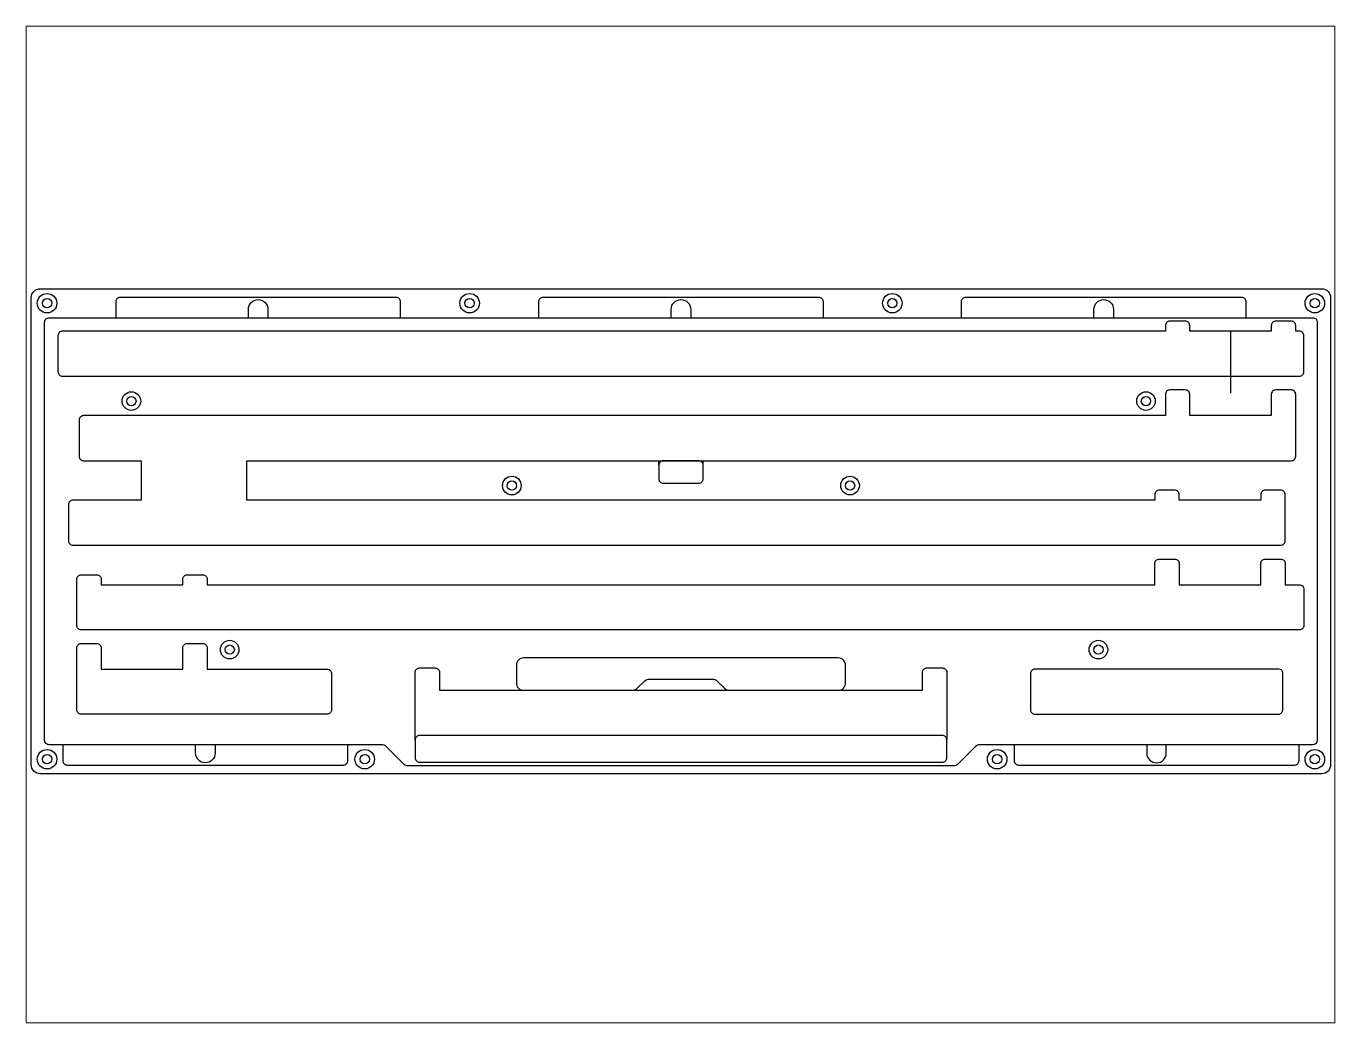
# Paper-space layout 'Layout2' of a CAD drawing. Header units: millimetres. Extents: x 1.05 to 9.45, y 0.8 to 7.2.
# The model-space entities are those that its viewports show. They can reach past a viewport. Long polylines and large blocks are cut down to what shows.
import ezdxf

# ---------------------------------------------------------------- set-up
doc = ezdxf.new("R2010")
doc.units = ezdxf.units.MM
doc.header["$MEASUREMENT"] = 0

msp = doc.modelspace()

# ---------------------------------------------------------------- linework, layer by layer
for p, q in [((279.51, 107.55), (279.51, 93.55)), ((150.68, 77.34), (150.68, 78.34)), ((160.68, 77.34), (160.68, 78.34)), ((144.73, 26.61), (166.63, 26.61))]:
    msp.add_line(p, q)
for points in [[(302.06, 115.1), (302.06, 9.8, -0.414214), (300.06, 7.8), (11.31, 7.8, -0.414214), (9.31, 9.8), (9.31, 115.1, -0.414214), (11.31, 117.1), (300.06, 117.1, -0.414214)], [(13.31, 110.58), (298.06, 110.58, -0.414214), (299.06, 109.58), (299.06, 15.33, -0.414214), (298.06, 14.33), (223.13, 14.33, 0.198912), (222, 13.86), (218.17, 10.03, -0.198912), (217.05, 9.56), (94.32, 9.56, -0.198912), (93.19, 10.03), (89.36, 13.86, 0.198912), (88.24, 14.33), (13.31, 14.33, -0.414214), (12.31, 15.33), (12.31, 109.58, -0.414214)], [(288.7, 107.55), (270.32, 107.55), (270.32, 108.79, 0.414214), (269.32, 109.79), (265.82, 109.79, 0.414214), (264.82, 108.79), (264.82, 107.55), (16.33, 107.55, 0.414214), (15.33, 106.55), (15.33, 98.39, 0.414214), (16.33, 97.39), (295.03, 97.39, 0.414214), (296.03, 98.39), (296.03, 106.55, 0.414214), (295.03, 107.55), (294.2, 107.55), (294.2, 108.79, 0.414214), (293.2, 109.79), (289.7, 109.79, 0.414214), (288.7, 108.79)], [(57.91, 78.34), (293.2, 78.34, 0.414214), (294.2, 79.34), (294.2, 88.5), (294.2, 93.29, 0.414214), (293.2, 94.29), (289.7, 94.29, 0.414214), (288.7, 93.29), (288.7, 88.5), (270.32, 88.5), (270.32, 93.29, 0.414214), (269.32, 94.29), (265.82, 94.29, 0.414214), (264.82, 93.29), (264.82, 88.5), (21.1, 88.5, 0.414214), (20.1, 87.5), (20.1, 79.34, 0.414214), (21.1, 78.34), (34.1, 78.34), (34.1, 69.45), (18.71, 69.45, 0.414214), (17.71, 68.45), (17.71, 60.29, 0.414214), (18.71, 59.29), (290.81, 59.29, 0.414214), (291.81, 60.29), (291.81, 69.45), (291.81, 70.69, 0.414214), (290.81, 71.69), (287.31, 71.69, 0.414214), (286.31, 70.69), (286.31, 69.45), (267.94, 69.45), (267.94, 70.69, 0.414214), (266.94, 71.69), (263.44, 71.69, 0.414214), (262.44, 70.69), (262.44, 69.45), (57.91, 69.45)], [(19.55, 41.24), (19.55, 50.4), (19.55, 51.64, -0.414214), (20.55, 52.64), (24.05, 52.64, -0.414214), (25.05, 51.64), (25.05, 50.4), (43.43, 50.4), (43.43, 51.64, -0.414214), (44.43, 52.64), (47.93, 52.64, -0.414214), (48.93, 51.64), (48.93, 50.4), (262.44, 50.4), (262.44, 55.19, -0.414214), (263.44, 56.19), (266.94, 56.19, -0.414214), (267.94, 55.19), (267.94, 50.4), (286.31, 50.4), (286.31, 55.19, -0.414214), (287.31, 56.19), (290.81, 56.19, -0.414214), (291.81, 55.19), (291.81, 50.4), (295.03, 50.4, -0.414214), (296.03, 49.4), (296.03, 41.24, -0.414214), (295.03, 40.24), (20.55, 40.24, -0.414214)], [(25.05, 36.14), (25.05, 31.35), (43.43, 31.35), (43.43, 36.14, -0.414214), (44.43, 37.14), (47.93, 37.14, -0.414214), (48.93, 36.14), (48.93, 31.35), (75.96, 31.35, -0.414214), (76.96, 30.35), (76.96, 22.19, -0.414214), (75.96, 21.19), (20.55, 21.19, -0.414214), (19.55, 22.19), (19.55, 36.14, -0.414214), (20.55, 37.14), (24.05, 37.14, -0.414214)], [(120.2, 33.88, 0.414214), (118.61, 32.29), (118.61, 28.2, 0.414214), (120.2, 26.61), (144.73, 26.61, 0.19438), (145.83, 27.06), (147.5, 28.67, -0.19438), (148.6, 29.11), (162.76, 29.11, -0.19438), (163.87, 28.67), (165.53, 27.06, 0.19438), (166.63, 26.61), (191.17, 26.61, 0.414214), (192.76, 28.2), (192.76, 32.29, 0.414214), (191.17, 33.88)], [(291.27, 30.56), (291.27, 30.56), (291.27, 30.56, 0.414214), (290.48, 31.35), (235.41, 31.35, 0.414214), (234.41, 30.35), (234.41, 22.19, 0.414214), (235.41, 21.19), (290.27, 21.19, 0.414214), (291.27, 22.19)], [(215.58, 11.4), (215.58, 15.42, 0.414214), (214.58, 16.42), (96.78, 16.42, 0.414214), (95.78, 15.42), (95.78, 11.4, 0.414214), (96.78, 10.4), (214.58, 10.4, 0.414214)]]:
    msp.add_lwpolyline(points, format="xyb", close=True)
for points in [[(92.53, 110.58), (92.53, 114.16, 0.414214), (91.53, 115.16), (29.33, 115.16, 0.414214), (28.33, 114.16), (28.33, 110.58)], [(187.78, 110.58), (187.78, 114.16, 0.414214), (186.78, 115.16), (124.58, 115.16, 0.414214), (123.58, 114.16), (123.58, 110.58)], [(283.03, 110.58), (283.03, 114.16, 0.414214), (282.03, 115.16), (219.83, 115.16, 0.414214), (218.83, 114.16), (218.83, 110.58)], [(58.23, 110.58), (58.23, 112.46, -1), (62.63, 112.46), (62.63, 110.58)], [(153.48, 110.58), (153.48, 112.46, -1), (157.88, 112.46), (157.88, 110.58)], [(248.73, 110.58), (248.73, 112.46, -1), (253.13, 112.46), (253.13, 110.58)], [(151.68, 78.34, 0.414214), (150.68, 77.34), (150.68, 74.29, 0.414214), (151.68, 73.29), (159.68, 73.29, 0.414214), (160.68, 74.29), (160.68, 77.34, 0.414214), (159.68, 78.34), (151.68, 78.34)], [(95.78, 15.42), (95.78, 30.64, -0.414214), (96.78, 31.64), (100.28, 31.64, -0.414214), (101.28, 30.64), (101.28, 26.64), (120.2, 26.61)], [(191.17, 26.61), (210.08, 26.64), (210.08, 30.64, -0.414214), (211.08, 31.64), (214.58, 31.64, -0.414214), (215.58, 30.64), (215.58, 15.42)], [(16.43, 14.33), (16.43, 10.75, 0.414214), (17.43, 9.75), (79.63, 9.75, 0.414214), (80.63, 10.75), (80.63, 14.33)], [(50.73, 14.33), (50.73, 12.45, -1), (46.33, 12.45), (46.33, 14.33)], [(230.74, 14.33), (230.74, 10.75, 0.414214), (231.74, 9.75), (293.94, 9.75, 0.414214), (294.94, 10.75), (294.94, 14.33)], [(260.64, 14.33), (260.64, 12.45, 1), (265.04, 12.45), (265.04, 14.33)]]:
    msp.add_lwpolyline(points, format="xyb")
for points in [[(151.18, 78.34), (151.18, 78.34)], [(160.18, 78.34), (160.18, 78.34)], [(96.78, 9.56)], [(214.58, 9.56)]]:
    msp.add_lwpolyline(points, close=True)
for centre, radius in [((12.87, 113.84), 2.2), ((108.06, 113.84), 2.2), ((203.31, 113.84), 2.2), ((298.5, 113.84), 2.2), ((12.87, 113.84), 1.05), ((108.06, 113.84), 1.05), ((203.31, 113.84), 1.05), ((298.5, 113.84), 1.05), ((31.86, 91.79), 2.1), ((31.86, 91.79), 1.05), ((260.46, 91.79), 2.1), ((260.46, 91.79), 1.05), ((117.58, 72.74), 2.1), ((117.58, 72.74), 1.05), ((193.78, 72.74), 2.1), ((193.78, 72.74), 1.05), ((54.01, 35.76), 2.1), ((54.01, 35.76), 1.05), ((249.74, 35.76), 2.1), ((249.74, 35.76), 1.05), ((12.87, 11.06), 2.2), ((12.87, 11.06), 1.05), ((84.44, 11.06), 2.2), ((84.44, 11.06), 1.05), ((226.92, 11.06), 2.2), ((226.92, 11.06), 1.05), ((298.5, 11.06), 2.2), ((298.5, 11.06), 1.05)]:
    msp.add_circle(centre, radius)

psp = doc.layouts.new('Layout2')

# ---------------------------------------------------------------- viewports
at = {"layer": '0', "view_target_point": (155.7307, 63.6293)}
psp.add_viewport(center=(5.25, 4), size=(8.4, 6.4), view_center_point=(-0.1476, 0.3384), view_height=224.645264, dxfattribs=at)

doc.saveas('drawing.dxf')
